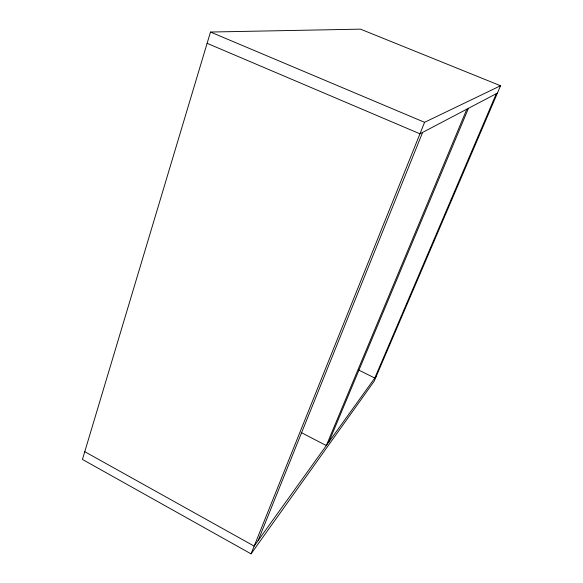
<?xml version="1.0" encoding="UTF-8"?>
<svg xmlns="http://www.w3.org/2000/svg" width="583" height="583" viewBox="0 0 583 583"><rect width="100%" height="100%" fill="white"/><g stroke="black" fill="none" stroke-linecap="round" stroke-linejoin="round"><path stroke-width="0.87" d="M210.492 32.036L82.443 459.433L251.047 553.85L374.184 381.173L500.557 85.745L360.498 29.15L210.492 32.036L424.577 122.313L500.557 85.745M251.047 553.85L424.577 122.313M258.101 540.623L422.609 132.421M466.852 109.167L326.312 445.58L301.265 432.571M328.885 442.001L468.455 108.321M496.337 93.666L374.796 378.024L358.516 369.965M376.611 375.488L254.159 546.111L84.768 451.687M497.408 93.098L419.949 133.82L207.111 43.317"/></g></svg>
